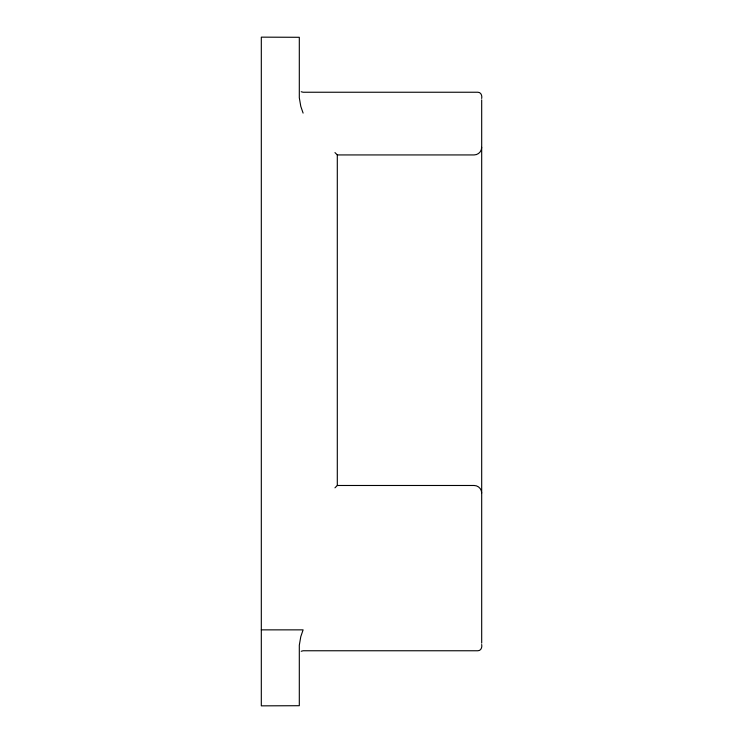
<?xml version="1.0" encoding="UTF-8"?>
<svg xmlns="http://www.w3.org/2000/svg" width="743" height="743" viewBox="0 0 743 743"><rect width="100%" height="100%" fill="white"/><g stroke="black" fill="none" stroke-linecap="round" stroke-linejoin="round"><path stroke-width="1.11" d="M334.963 487.826L337.303 485.485L337.303 154.934L334.963 152.584M301.212 651.267L303.107 650.757L477.888 650.757C481.074 650.803 482.263 647.181 481.687 644.534M337.303 154.934L474.09 154.934A7.597 7.597 0 0 0 481.687 147.337M337.303 485.485L474.09 485.485A7.597 7.597 0 0 1 481.687 493.083M261.313 629.86L303.107 629.86L300.785 636.667L299.308 645.24L299.308 705.711L261.313 705.85L261.313 37.15L299.308 37.289L299.308 97.76L300.785 106.333L303.098 113.094M301.212 91.733L303.107 92.243L477.888 92.243C481.074 92.197 482.263 95.819 481.687 98.466M481.687 99.841L481.687 643.159"/></g></svg>
